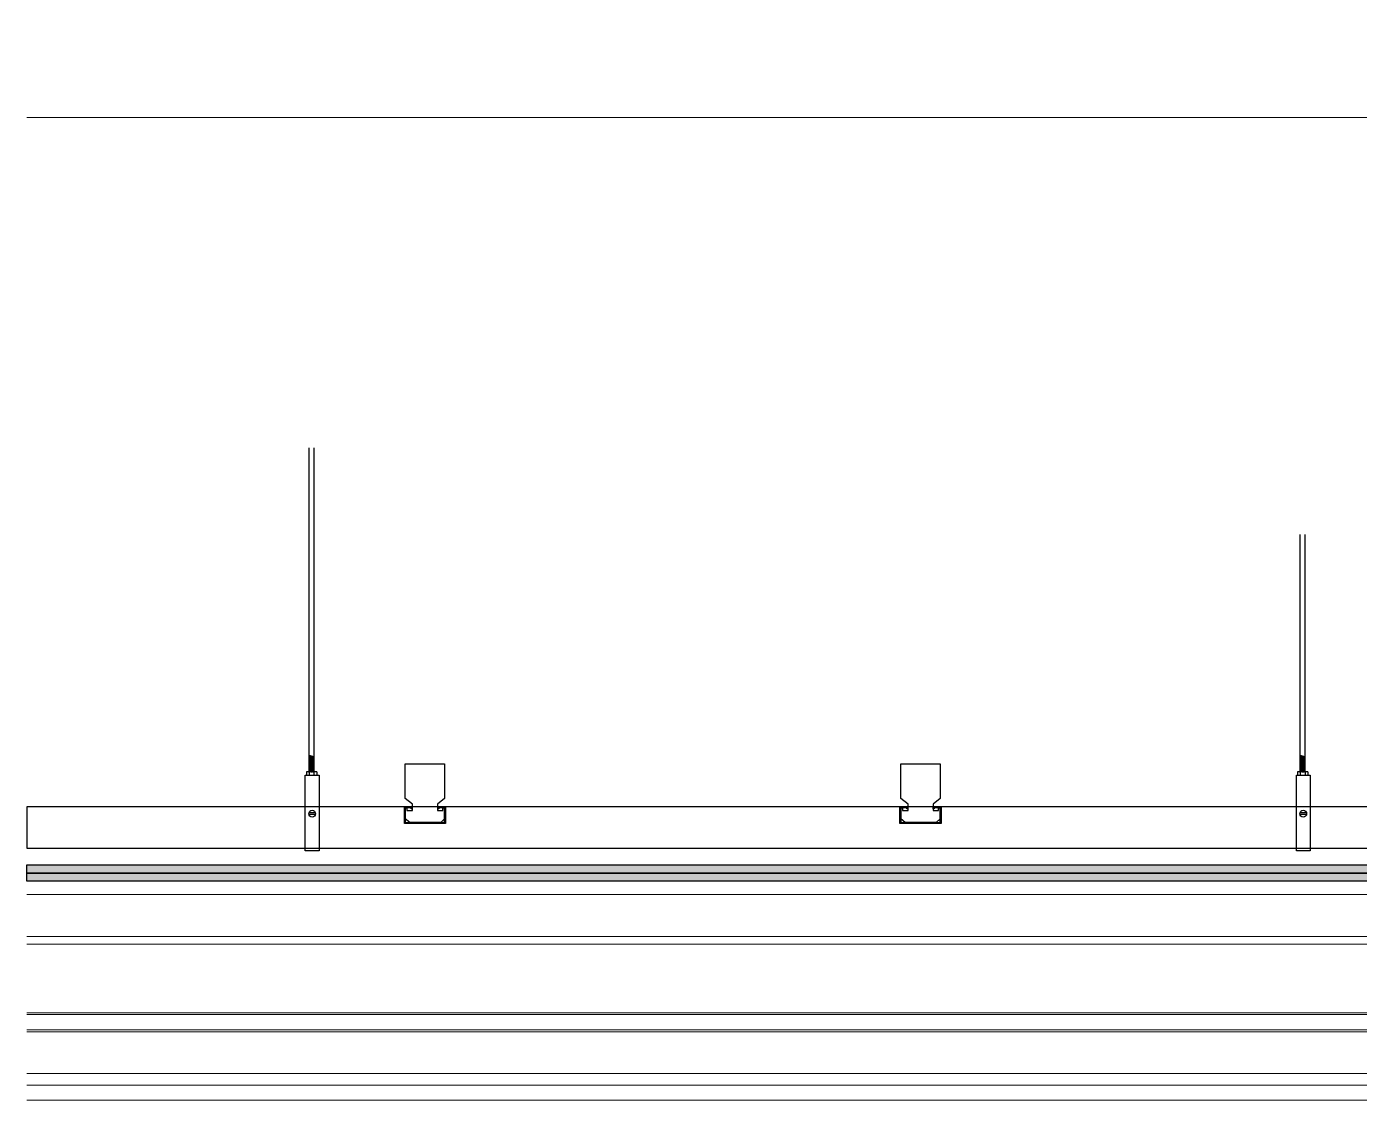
# Model space of a CAD drawing. Header units: millimetres. Extents: x 90086 to 135690, y -7745 to 15991.
# Drawn here: x 120617 to 122230, y 4705 to 6006 of the extents above; entities that cross this region are included whole.
import ezdxf

# ---------------------------------------------------------------- set-up
doc = ezdxf.new("R2010")
doc.units = ezdxf.units.MM
doc.layers.add('_ACM-A-DETL-THIN', color=2, linetype='Continuous', lineweight=9)
for name, color, linetype in [('I-DETL-LW02', 2, 'Continuous'), ('I-DETL-LW08', 8, 'Continuous'), ('I-DETL-LW251', 251, 'Continuous'), ('WALL TYPE$0$SUSP', 9, 'Continuous')]:
    doc.layers.add(name, color=color, linetype=linetype)

# ---------------------------------------------------------------- blocks, each defined once
blk = doc.blocks.new('WALL TYPE$0$garege')
at = {"elevation": 0}
for points in [[(4441.1, 1913.4), (4441.1, 1926.4), (4439.1, 1926.4), (4439.1, 1923.4), (4432.4, 1923.4), (4432.4, 1930.9), (4441.1, 1938), (4441.1, 1980), (4393.5, 1980), (4393.5, 1938), (4402.1, 1930.9), (4402.1, 1923.4), (4395.5, 1923.4), (4395.5, 1926.4), (4393.5, 1926.4), (4393.5, 1913.4), (4398.2, 1908.8), (4435.8, 1908.8)], [(4433.9, 1925.2), (4433.9, 1926.4), (4441.1, 1926.4), (4441.1, 1908.8), (4393.5, 1908.8), (4393.5, 1926.4), (4400.7, 1926.4), (4400.7, 1925.2), (4401.9, 1925.2), (4401.9, 1927.6), (4392.3, 1927.6), (4392.3, 1907.6), (4442.3, 1907.6), (4442.3, 1927.6), (4432.7, 1927.6), (4432.7, 1925.2)]]:
    blk.add_lwpolyline(points, close=True, dxfattribs=at)

msp = doc.modelspace()

# ---------------------------------------------------------------- hatches: boundary and pattern name
at = {"layer": 'I-DETL-LW251'}
h = msp.add_hatch(dxfattribs=at)
h.set_pattern_fill('AR-SAND', color=250, scale=0.05, angle=180, style=0)
h.set_pattern_definition([(217.5, (135686.5036, 23031.4153), (0.08000156, -2.44706619), [0, -1.9304, 0, -2.159, 0, -2.06375]), (187.5, (135686.5036, 23031.4153), (-2.2476164, -3.5841255), [0, -1.0414, 0, -1.7399, 0, -0.66675]), (147.5, (135688.0657, 23031.4153), (-3.95496185, -0.00718592), [0, -0.635, 0, -2.286, 0, -2.9845]), (137.5, (135688.0657, 23031.4153), (-3.81778226, -1.1146466), [0, -0.3175, 0, -1.4986, 0, -1.7145])])
h.paths.add_polyline_path([(124936.6, 4980.7), (120616.6, 4980.7), (120616.6, 4990.7), (124936.6, 4990.7)])
h = msp.add_hatch(dxfattribs=at)
h.set_pattern_fill('AR-SAND', color=250, scale=0.05, angle=180, style=0)
h.set_pattern_definition([(217.5, (135686.5036, 23021.4153), (0.08000156, -2.44706619), [0, -1.9304, 0, -2.159, 0, -2.06375]), (187.5, (135686.5036, 23021.4153), (-2.2476164, -3.5841255), [0, -1.0414, 0, -1.7399, 0, -0.66675]), (147.5, (135688.0657, 23021.4153), (-3.95496185, -0.00718592), [0, -0.635, 0, -2.286, 0, -2.9845]), (137.5, (135688.0657, 23021.4153), (-3.81778226, -1.1146466), [0, -0.3175, 0, -1.4986, 0, -1.7145])])
h.paths.add_polyline_path([(124626.6, 4970.7), (120616.6, 4970.7), (120616.6, 4980.7), (124626.6, 4980.7)])

# ---------------------------------------------------------------- linework, layer by layer
at = {"layer": '_ACM-A-DETL-THIN'}
for points in [[(120616.6, 5895.7), (123358.7, 5895.7), (123391.2, 6005.7), (123456.2, 5785.7), (123488.7, 5895.7), (127266.6, 5895.7)], [(124739.4, 4705.4), (120616.6, 4705.4)]]:
    msp.add_lwpolyline(points, dxfattribs=at)
at = {"layer": '_ACM-A-DETL-THIN', "color": 8}
for points in [[(124626.6, 4954.6), (120616.6, 4954.6)], [(124652.3, 4903.8), (120616.6, 4903.8)], [(124652.5, 4894.6), (120616.6, 4894.6)], [(124704.4, 4811.5), (120616.6, 4811.5)], [(124712.2, 4809.2), (120616.6, 4809.2)], [(124715.1, 4790.7), (120616.6, 4790.7)], [(124718.6, 4788.4), (120616.6, 4788.4)], [(124730.3, 4737.7), (120616.6, 4737.7)], [(124732.9, 4723.8), (120616.6, 4723.8)]]:
    msp.add_lwpolyline(points, dxfattribs=at)
at = {"layer": 'I-DETL-LW02'}
for points in [[(124936.6, 4980.7), (120616.6, 4980.7), (120616.6, 4990.7), (124936.6, 4990.7)], [(124626.6, 4970.7), (120616.6, 4970.7), (120616.6, 4980.7), (124626.6, 4980.7)]]:
    msp.add_lwpolyline(points, close=True, dxfattribs=at)
at = {"layer": 'I-DETL-LW08'}
msp.add_lwpolyline([(120616.6, 5060.7), (120616.6, 5010.7), (124936.6, 5010.7), (124936.6, 5060.7)], close=True, dxfattribs=at)
at = {"layer": 'WALL TYPE$0$SUSP', "color": 8}
for p, q in [((120958.7, 5103.4, 9.7), (120958.7, 5495.5, 9.7)), ((120964.7, 5103.4, 9.7), (120964.7, 5495.5, 9.7)), ((122158.7, 5103.4, 9.7), (122158.7, 5390.6, 9.7)), ((122164.7, 5103.4, 9.7), (122164.7, 5390.6, 9.7)), ((120964.7, 5121.4, 9.7), (120958.7, 5122.9, 9.7)), ((120964.7, 5120.4, 9.7), (120958.7, 5121.9, 9.7)), ((120964.7, 5119.4, 9.7), (120958.7, 5120.9, 9.7)), ((120964.7, 5118.4, 9.7), (120958.7, 5119.9, 9.7)), ((120964.7, 5117.4, 9.7), (120958.7, 5118.9, 9.7)), ((120964.7, 5116.4, 9.7), (120958.7, 5117.9, 9.7)), ((120964.7, 5115.4, 9.7), (120958.7, 5116.9, 9.7)), ((120964.7, 5115.4, 9.7), (120958.7, 5116.9, 9.7)), ((120964.7, 5114.4, 9.7), (120958.7, 5115.9, 9.7)), ((122164.7, 5121.4, 9.7), (122158.7, 5122.9, 9.7)), ((122164.7, 5120.4, 9.7), (122158.7, 5121.9, 9.7)), ((122164.7, 5119.4, 9.7), (122158.7, 5120.9, 9.7)), ((122164.7, 5118.4, 9.7), (122158.7, 5119.9, 9.7)), ((122164.7, 5117.4, 9.7), (122158.7, 5118.9, 9.7)), ((122164.7, 5116.4, 9.7), (122158.7, 5117.9, 9.7)), ((122164.7, 5115.4, 9.7), (122158.7, 5116.9, 9.7)), ((122164.7, 5115.4, 9.7), (122158.7, 5116.9, 9.7)), ((122164.7, 5114.4, 9.7), (122158.7, 5115.9, 9.7)), ((120955.4, 5103.4, 9.7), (120955.4, 5099.3, 9.7)), ((120968, 5103.4, 9.7), (120955.4, 5103.4, 9.7)), ((120958.5, 5102.4, 9.7), (120958.5, 5099.3, 9.7)), ((120964.7, 5113.4, 9.7), (120958.7, 5114.9, 9.7)), ((120964.7, 5112.4, 9.7), (120958.7, 5113.9, 9.7)), ((120964.7, 5111.4, 9.7), (120958.7, 5112.9, 9.7)), ((120964.7, 5110.4, 9.7), (120958.7, 5111.9, 9.7)), ((120964.7, 5109.4, 9.7), (120958.7, 5110.9, 9.7)), ((120964.7, 5108.4, 9.7), (120958.7, 5109.9, 9.7)), ((120964.7, 5107.4, 9.7), (120958.7, 5108.9, 9.7)), ((120964.7, 5106.4, 9.7), (120958.7, 5107.9, 9.7)), ((120964.7, 5105.4, 9.7), (120958.7, 5106.9, 9.7)), ((120964.7, 5104.4, 9.7), (120958.7, 5105.9, 9.7)), ((120964.7, 5103.4, 9.7), (120958.7, 5104.9, 9.7)), ((120960.6, 5103.4, 9.7), (120962.9, 5103.4, 9.7)), ((120964.5, 5102.4, 9.7), (120964.5, 5099.3, 9.7)), ((120965.7, 5103.4, 9.7), (120964.9, 5103.4, 9.7)), ((120967.7, 5103.4, 9.7), (120968, 5103.4, 9.7)), ((120968, 5103.4, 9.7), (120968, 5099.3, 9.7)), ((122155.4, 5103.4, 9.7), (122155.4, 5099.3, 9.7)), ((122168, 5103.4, 9.7), (122155.4, 5103.4, 9.7)), ((122158.5, 5102.4, 9.7), (122158.5, 5099.3, 9.7)), ((122164.7, 5113.4, 9.7), (122158.7, 5114.9, 9.7)), ((122164.7, 5112.4, 9.7), (122158.7, 5113.9, 9.7)), ((122164.7, 5111.4, 9.7), (122158.7, 5112.9, 9.7)), ((122164.7, 5110.4, 9.7), (122158.7, 5111.9, 9.7)), ((122164.7, 5109.4, 9.7), (122158.7, 5110.9, 9.7)), ((122164.7, 5108.4, 9.7), (122158.7, 5109.9, 9.7)), ((122164.7, 5107.4, 9.7), (122158.7, 5108.9, 9.7)), ((122164.7, 5106.4, 9.7), (122158.7, 5107.9, 9.7)), ((122164.7, 5105.4, 9.7), (122158.7, 5106.9, 9.7)), ((122164.7, 5104.4, 9.7), (122158.7, 5105.9, 9.7)), ((122164.7, 5103.4, 9.7), (122158.7, 5104.9, 9.7)), ((122160.6, 5103.4, 9.7), (122162.9, 5103.4, 9.7)), ((122164.5, 5102.4, 9.7), (122164.5, 5099.3, 9.7)), ((122165.7, 5103.4, 9.7), (122164.9, 5103.4, 9.7)), ((122167.7, 5103.4, 9.7), (122168, 5103.4, 9.7)), ((122168, 5103.4, 9.7), (122168, 5099.3, 9.7)), ((120966.3, 5053.5, 9.7), (120958.3, 5053.5, 9.7)), ((120966.3, 5051.5, 9.7), (120958.3, 5051.5, 9.7)), ((122166.3, 5053.5, 9.7), (122158.3, 5053.5, 9.7)), ((122166.3, 5051.5, 9.7), (122158.3, 5051.5, 9.7))]:
    msp.add_line(p, q, dxfattribs=at)
at = {"layer": 'WALL TYPE$0$SUSP', "color": 8, "elevation": 9.7}
for points in [[(120970.7, 5007.4), (120954, 5007.4), (120954, 5099.3), (120970.7, 5099.3), (120970.7, 5007.4)], [(122170.7, 5007.4), (122154, 5007.4), (122154, 5099.3), (122170.7, 5099.3), (122170.7, 5007.4)]]:
    msp.add_lwpolyline(points, dxfattribs=at)
at = {"layer": 'WALL TYPE$0$SUSP', "color": 8}
for centre in [(120962.3, 5052.5, 9.7), (122162.3, 5052.5, 9.7)]:
    msp.add_circle(centre, 4.12, dxfattribs=at)
for centre, start, end in [((120957.5, 5102.4, 9.7), 0, 90), ((120959.5, 5102.4, 9.7), 90, 180), ((120963.5, 5102.4, 9.7), 0, 90), ((120965.5, 5102.4, 9.7), 90, 180), ((122157.5, 5102.4, 9.7), 0, 90), ((122159.5, 5102.4, 9.7), 90, 180), ((122163.5, 5102.4, 9.7), 0, 90), ((122165.5, 5102.4, 9.7), 90, 180)]:
    msp.add_arc(centre, 1, start, end, dxfattribs=at)

# ---------------------------------------------------------------- block references
at = {"layer": 'I-DETL-LW08', "xscale": -1}
for p in [(125516.2, 3133.1, 13.7), (126116.2, 3133.1, 13.7)]:
    msp.add_blockref('WALL TYPE$0$garege', p, dxfattribs=at)

doc.saveas('drawing.dxf')
